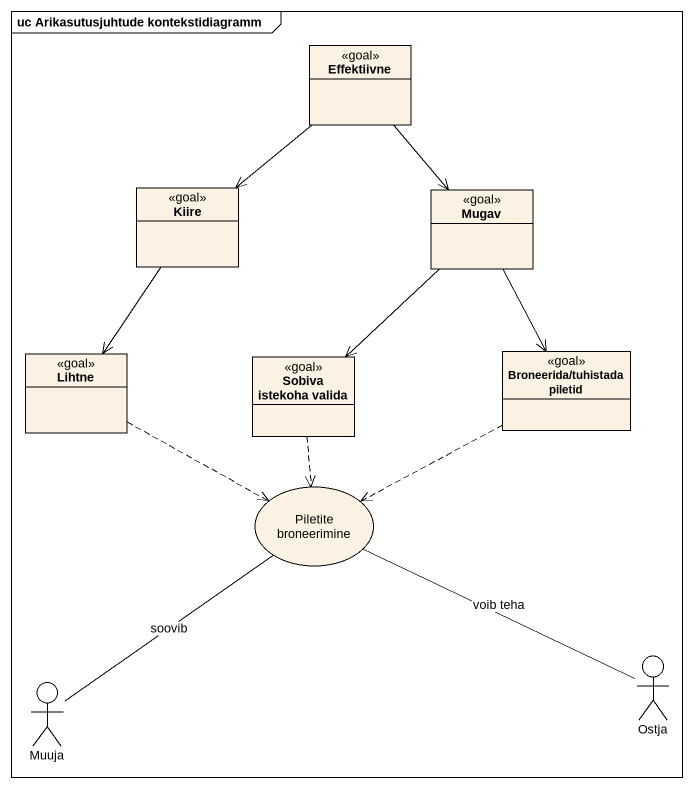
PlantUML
@startuml
mainframe uc Arikasutusjuhtude kontekstidiagramm
allowmixing
hide circle
hide empty members
class Effektiivne <<goal>>
class Kiire <<goal>>
class Mugav <<goal>>
class Lihtne <<goal>>
class "Sobiva istekoha valida" as Sobiva_istekoha_valida <<goal>>
class "Broneerida/tuhistada piletid" as Broneerida_tuhistada_piletid <<goal>>
usecase "Piletite broneerimine" as Piletite_broneerimine
actor Ostja
actor Muuja
Effektiivne --> Kiire
Effektiivne --> Mugav
Kiire --> Lihtne
Mugav --> Sobiva_istekoha_valida
Mugav --> Broneerida_tuhistada_piletid
Lihtne .right.> Piletite_broneerimine
Sobiva_istekoha_valida ..> Piletite_broneerimine
Broneerida_tuhistada_piletid .left.> Piletite_broneerimine
Ostja -left- Piletite_broneerimine : voib teha
Muuja -up- Piletite_broneerimine : soovib
@enduml
